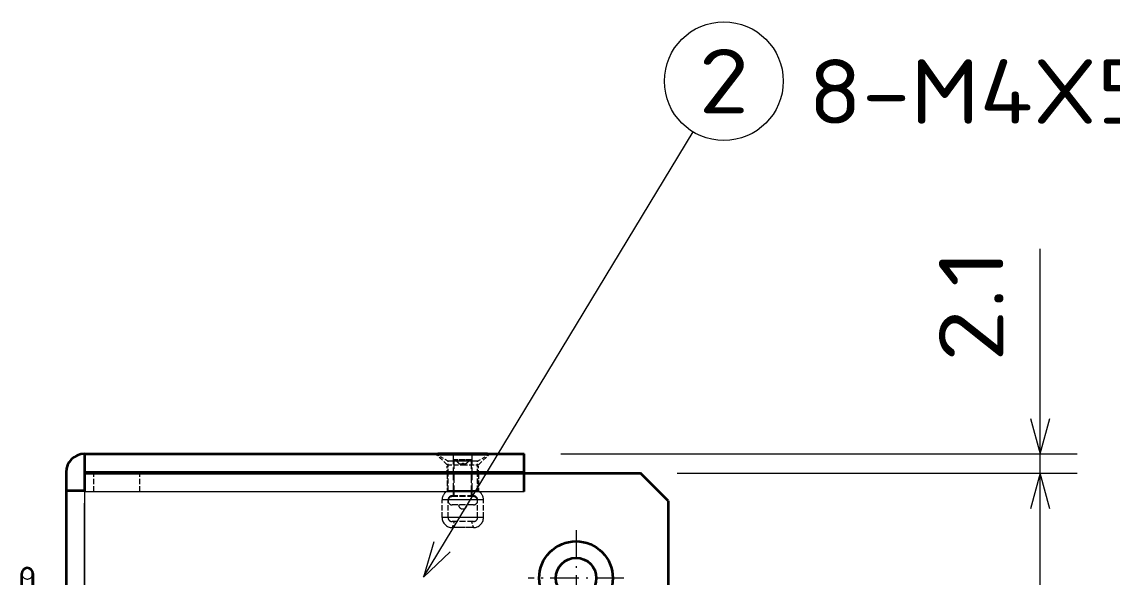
# Model space of a CAD drawing. Extents: x 23 to 587, y 4 to 413.
# Drawn here: x 453.7 to 512.9, y 238.2 to 268.4 of the extents above; entities that cross this region are included whole.
import ezdxf
from ezdxf.enums import TextEntityAlignment as Align

# ---------------------------------------------------------------- set-up
doc = ezdxf.new("R2010")
doc.units = 0
doc.linetypes.add('DASHDOT', pattern=[18.5, 12, -3, 0.5, -3])
doc.linetypes.add('DASHED', pattern=[15, 12, -3])
doc.layers.get('0').update_dxf_attribs({"lineweight": 13})
doc.styles.get("Standard").update_dxf_attribs({"font": 'isocp.shx'})

# ---------------------------------------------------------------- blocks, each defined once
blk = doc.blocks.new('BLOCK426')
at = {"color": 7, "lineweight": 13}
blk.add_text('8-M4X50,R,S,P,S,N', height=7, dxfattribs=at).set_placement((-35.16, 262.69), (51.8, 262.69), align=Align.FIT)
blk = doc.blocks.new('BLOCK427')
at = {"color": 7, "lineweight": 13}
for p, q in [((-49.4, 224.7), (-5.97, 224.7)), ((-9.97, 40.15), (-9.97, 224.7))]:
    blk.add_line(p, q, dxfattribs=at)
blk.add_lwpolyline([(-8.93, 220.84), (-9.97, 224.7), (-11.01, 220.84)], dxfattribs=at)
blk = doc.blocks.new('BLOCK428')
at = {"color": 7, "lineweight": 13}
for p, q in [((-9.97, 214.7), (-9.97, 249.1)), ((-62.05, 226.8), (-5.97, 226.8)), ((-49.4, 224.7), (-5.97, 224.7))]:
    blk.add_line(p, q, dxfattribs=at)
for points in [[(-11.01, 230.66), (-9.97, 226.8), (-8.93, 230.66)], [(-8.93, 220.84), (-9.97, 224.7), (-11.01, 220.84)]]:
    blk.add_lwpolyline(points, dxfattribs=at)
blk.add_text('2.1', height=7, rotation=90, dxfattribs=at).set_placement((-13.97, 236.8), (-13.97, 249.1), align=Align.FIT)
blk = doc.blocks.new('BLOCK434')
at = {"color": 7, "linetype": 'DASHDOT', "lineweight": 13, "ltscale": 0.26}
for p, q in [((-60.4, 218.5), (-60.4, 208.1)), ((-55.2, 213.3), (-65.6, 213.3))]:
    blk.add_line(p, q, dxfattribs=at)
blk = doc.blocks.new('BLOCK436')
at = {"color": 7, "lineweight": 13}
blk.add_line((-76.98, 213.4), (-47.68, 261.79), dxfattribs=at)
blk.add_lwpolyline([(-75.86, 217.24), (-76.98, 213.4), (-74.09, 216.17)], dxfattribs=at)
blk.add_circle((-44.34, 267.31), 6.45, dxfattribs=at)
blk.add_text('2', height=7, dxfattribs=at).set_placement((-47.09, 263.81), (-41.59, 263.81), align=Align.FIT)
blk = doc.blocks.new('BLOCK437')
at = {"color": 7, "lineweight": 35}
for p, q in [((-113.8, 226.8), (-66.05, 226.8)), ((-113.8, 224.8), (-66.05, 224.8)), ((-112.8, 224.7), (-66.05, 224.7)), ((-115.8, 222.8), (-115.8, 89.44)), ((-50.4, 221.7), (-50.4, 43.15))]:
    blk.add_line(p, q, dxfattribs=at)
at = {"color": 7, "lineweight": 35, "ltscale": 0.05}
for p, q in [((-113.8, 226.8), (-113.8, 224.8)), ((-66.05, 224.8), (-66.05, 226.8)), ((-115.8, 224.8), (-115.8, 222.8)), ((-66.05, 222.7), (-66.05, 224.7)), ((-113.8, 222.8), (-115.8, 222.8))]:
    blk.add_line(p, q, dxfattribs=at)
at = {"color": 7, "linetype": 'DASHED', "lineweight": 13, "ltscale": 0.042426}
for p, q in [((-74.4, 225.6), (-75.6, 226.8)), ((-74.4, 225.6), (-75.6, 226.8)), ((-71, 225.6), (-69.8, 226.8)), ((-71, 225.6), (-69.8, 226.8))]:
    blk.add_line(p, q, dxfattribs=at)
at = {"color": 7, "lineweight": 35, "ltscale": 0.008041}
blk.add_line((-75.08, 226.8), (-75.4, 226.8), dxfattribs=at)
at = {"color": 7, "linetype": 'DASHED', "lineweight": 13, "ltscale": 0.00375}
for p, q in [((-75.4, 226.65), (-75.4, 226.8)), ((-70, 226.65), (-70, 226.8))]:
    blk.add_line(p, q, dxfattribs=at)
at = {"color": 7, "linetype": 'DASHED', "lineweight": 13, "ltscale": 0.126959}
for p, q in [((-70.33, 226.65), (-75.4, 226.65)), ((-70, 226.65), (-75.08, 226.65))]:
    blk.add_line(p, q, dxfattribs=at)
at = {"color": 7, "linetype": 'DASHED', "lineweight": 13, "ltscale": 0.031942}
for p, q in [((-74.3, 226), (-75.4, 226.65)), ((-71.1, 226), (-70, 226.65))]:
    blk.add_line(p, q, dxfattribs=at)
at = {"color": 7, "lineweight": 35, "ltscale": 0.126959}
blk.add_line((-70, 226.8), (-75.08, 226.8), dxfattribs=at)
at = {"color": 7, "linetype": 'DASHED', "lineweight": 13, "ltscale": 0.113844}
for p, q in [((-73.7, 222.25), (-73.7, 226.8)), ((-71.7, 222.25), (-71.7, 226.8))]:
    blk.add_line(p, q, dxfattribs=at)
at = {"color": 7, "linetype": 'DASHED', "lineweight": 13, "ltscale": 0.0425}
for p, q in [((-74.4, 225.6), (-72.7, 225.6)), ((-74.4, 225.6), (-72.7, 225.6)), ((-72.7, 225.6), (-71, 225.6)), ((-72.7, 225.6), (-71, 225.6))]:
    blk.add_line(p, q, dxfattribs=at)
at = {"color": 7, "linetype": 'DASHED', "lineweight": 13, "ltscale": 0.02}
for p, q in [((-74.4, 224.8), (-74.4, 225.6)), ((-74.4, 224.8), (-74.4, 225.6)), ((-71, 224.8), (-71, 225.6)), ((-71, 224.8), (-71, 225.6))]:
    blk.add_line(p, q, dxfattribs=at)
at = {"color": 7, "linetype": 'DASHED', "lineweight": 13, "ltscale": 0.075235}
for p, q in [((-71.29, 226), (-74.3, 226)), ((-71.1, 226), (-74.11, 226)), ((-71.29, 222.8), (-74.3, 222.8)), ((-71.1, 222.8), (-74.11, 222.8)), ((-71.29, 221.8), (-74.3, 221.8)), ((-71.1, 221.8), (-74.11, 221.8)), ((-71.29, 219.89), (-74.3, 219.89)), ((-71.1, 219.89), (-74.11, 219.89))]:
    blk.add_line(p, q, dxfattribs=at)
at = {"color": 7, "linetype": 'DASHED', "lineweight": 13, "ltscale": 0.03}
for p, q in [((-74.3, 224.8), (-74.3, 226)), ((-71.1, 224.8), (-71.1, 226))]:
    blk.add_line(p, q, dxfattribs=at)
at = {"color": 7, "linetype": 'DASHED', "lineweight": 13, "ltscale": 0.044671}
for p, q in [((-71.87, 226.16), (-73.65, 226.16)), ((-71.75, 226.16), (-73.54, 226.16))]:
    blk.add_line(p, q, dxfattribs=at)
at = {"color": 7, "linetype": 'DASHED', "lineweight": 13, "ltscale": 0.099974}
for p, q in [((-73.65, 222.16), (-73.65, 226.16)), ((-71.75, 222.16), (-71.75, 226.16))]:
    blk.add_line(p, q, dxfattribs=at)
at = {"color": 7, "linetype": 'DASHED', "lineweight": 13, "ltscale": 0.000690286}
for p, q in [((-72.94, 225.69), (-72.91, 225.69)), ((-72.47, 225.69), (-72.5, 225.69))]:
    blk.add_line(p, q, dxfattribs=at)
at = {"color": 7, "linetype": 'DASHED', "lineweight": 13, "ltscale": 0.0109}
for p, q in [((-72.5, 225.69), (-72.94, 225.69)), ((-72.91, 225.69), (-72.47, 225.69))]:
    blk.add_line(p, q, dxfattribs=at)
at = {"color": 7, "lineweight": 35, "ltscale": 0.0025}
for p, q in [((-113.8, 224.8), (-113.8, 224.7)), ((-74.3, 224.7), (-74.3, 224.8)), ((-71.1, 224.7), (-71.1, 224.8)), ((-113.8, 222.7), (-113.8, 222.8))]:
    blk.add_line(p, q, dxfattribs=at)
at = {"color": 7, "lineweight": 35, "ltscale": 0.025}
blk.add_line((-113.8, 224.7), (-112.8, 224.7), dxfattribs=at)
blk.add_line((-113.8, 224.7), (-112.8, 224.7), dxfattribs=at)
at = {"color": 7, "lineweight": 35, "ltscale": 0.0475}
blk.add_line((-113.8, 224.7), (-113.8, 222.8), dxfattribs=at)
at = {"color": 7, "linetype": 'DASHED', "lineweight": 13, "ltscale": 0.05}
for p, q in [((-112.8, 222.7), (-112.8, 224.7)), ((-107.8, 222.7), (-107.8, 224.7)), ((-107.8, 222.7), (-107.8, 224.7)), ((-74.4, 224.7), (-74.4, 222.7)), ((-74.4, 224.7), (-74.4, 222.7)), ((-71.05, 222.7), (-71.05, 224.7)), ((-71.05, 222.7), (-71.05, 224.7)), ((-71, 224.7), (-71, 222.7)), ((-71, 224.7), (-71, 222.7))]:
    blk.add_line(p, q, dxfattribs=at)
at = {"color": 7, "linetype": 'DASHED', "lineweight": 13, "ltscale": 0.0475}
for p, q in [((-74.3, 222.8), (-74.3, 224.7)), ((-71.1, 222.8), (-71.1, 224.7))]:
    blk.add_line(p, q, dxfattribs=at)
at = {"color": 7, "lineweight": 35, "ltscale": 0.31625}
blk.add_line((-66.05, 224.7), (-53.4, 224.7), dxfattribs=at)
at = {"color": 7, "lineweight": 35, "ltscale": 0.106066}
blk.add_line((-50.4, 221.7), (-53.4, 224.7), dxfattribs=at)
at = {"color": 7, "linetype": 'DASHED', "lineweight": 13}
for p, q in [((-113.8, 89.44), (-113.8, 222.8)), ((-113.8, 222.7), (-66.05, 222.7)), ((-113.8, 222.7), (-113.8, 89.44)), ((-112.8, 222.7), (-66.05, 222.7)), ((-120.61, 213.8), (-120.61, 93))]:
    blk.add_line(p, q, dxfattribs=at)
at = {"color": 7, "lineweight": 13}
for q in [(-66.05, 222.7), (-113.8, 89.44)]:
    blk.add_line((-113.8, 222.7), q, dxfattribs=at)
at = {"color": 7, "linetype": 'DASHED', "lineweight": 13, "ltscale": 0.1058}
for p, q in [((-70.72, 221.8), (-74.95, 221.8)), ((-70.45, 221.8), (-74.69, 221.8)), ((-70.72, 219.89), (-74.95, 219.89)), ((-70.45, 219.89), (-74.69, 219.89))]:
    blk.add_line(p, q, dxfattribs=at)
at = {"color": 7, "linetype": 'DASHED', "lineweight": 13, "ltscale": 0.047663}
for p, q in [((-74.95, 219.89), (-74.95, 221.8)), ((-74.3, 219.89), (-74.3, 221.8)), ((-71.1, 219.89), (-71.1, 221.8)), ((-70.45, 219.89), (-70.45, 221.8))]:
    blk.add_line(p, q, dxfattribs=at)
at = {"color": 7, "linetype": 'DASHED', "lineweight": 13, "ltscale": 0.003425}
for p, q in [((-73.72, 222.25), (-73.85, 222.25)), ((-73.72, 222.16), (-73.85, 222.16)), ((-73.72, 221.26), (-73.85, 221.26)), ((-73.72, 219.44), (-73.85, 219.44))]:
    blk.add_line(p, q, dxfattribs=at)
at = {"color": 7, "linetype": 'DASHED', "lineweight": 13, "ltscale": 0.054075}
for p, q in [((-71.55, 222.25), (-73.72, 222.25)), ((-71.55, 222.16), (-73.72, 222.16)), ((-71.55, 221.26), (-73.72, 221.26)), ((-71.55, 219.44), (-73.72, 219.44)), ((-71.69, 218.79), (-73.85, 218.79)), ((-71.55, 218.79), (-73.72, 218.79))]:
    blk.add_line(p, q, dxfattribs=at)
at = {"color": 7, "linetype": 'DASHED', "lineweight": 13, "ltscale": 0.017002}
for p, q in [((-73.65, 219.44), (-73.85, 218.79)), ((-71.75, 219.44), (-71.55, 218.79))]:
    blk.add_line(p, q, dxfattribs=at)
at = {"color": 7, "lineweight": 35, "ltscale": 0.112897}
blk.add_line((-120.61, 209.28), (-120.61, 213.8), dxfattribs=at)
at = {"color": 7, "lineweight": 35, "ltscale": 0.109393}
blk.add_line((-119.41, 213.8), (-119.41, 209.42), dxfattribs=at)
at = {"color": 7, "lineweight": 35, "ltscale": 0.11}
blk.add_line((-119.41, 209.4), (-119.41, 213.8), dxfattribs=at)
at = {"color": 7, "linetype": 'DASHED', "lineweight": 13}
blk.add_circle((-60.4, 213.3), 4, dxfattribs=at)
at = {"color": 7, "lineweight": 35}
for radius in [4, 2.2]:
    blk.add_circle((-60.4, 213.3), radius, dxfattribs=at)
for centre, radius, start, end in [((-113.8, 224.8), 2, 90, 180), ((-120.01, 213.8), 0.6, 360, 540)]:
    blk.add_arc(centre, radius, start, end, dxfattribs=at)
at = {"color": 7, "linetype": 'DASHED', "lineweight": 13}
for centre, radius, start, end in [((-73.85, 221.8), 1.1, 114.1477, 180), ((-71.55, 221.8), 1.1, 0, 65.8523), ((-73.85, 221.8), 0.45, 90, 180), ((-73.85, 221.71), 0.45, 90, 270), ((-71.55, 221.8), 0.45, 0, 90), ((-71.55, 221.71), 0.45, 270, 90), ((-72.7, 221.26), 0.45, 180.0237, 269.9763), ((-72.7, 221.26), 0.45, 270.0237, 359.9763), ((-73.85, 219.89), 1.1, 180, 270), ((-73.85, 219.89), 0.45, 180, 270), ((-71.55, 219.89), 0.45, 270, 360), ((-71.55, 219.89), 1.1, 270, 360), ((-120.01, 213.8), 0.6, 180, 360)]:
    blk.add_arc(centre, radius, start, end, dxfattribs=at)
for points, knots in [([(-73.65, 226.16), (-73.63, 226.15), (-73.58, 226.14), (-73.52, 226.11), (-73.45, 226.08), (-73.39, 226.03), (-73.33, 225.99), (-73.28, 225.93), (-73.22, 225.87), (-73.17, 225.82), (-73.12, 225.77), (-73.06, 225.72), (-73, 225.7), (-72.96, 225.69), (-72.94, 225.69)], [0, 0, 0, 0, 0.07145, 0.1427416, 0.2149689, 0.2889949, 0.3652286, 0.4434267, 0.5225702, 0.6008754, 0.6761338, 0.7467388, 0.8131866, 0.8741153, 0.8741153, 0.8741153, 0.8741153]), ([(-72.94, 225.69), (-72.93, 225.69), (-72.93, 225.69), (-72.9, 225.69), (-72.86, 225.7), (-72.81, 225.72), (-72.76, 225.75), (-72.72, 225.78), (-72.7, 225.79)], [0, 0, 0, 0, 0.0033711, 0.0190654, 0.0763867, 0.1305325, 0.1890637, 0.256279, 0.256279, 0.256279, 0.256279]), ([(-72.47, 225.69), (-72.47, 225.69), (-72.48, 225.69), (-72.5, 225.69), (-72.55, 225.7), (-72.6, 225.72), (-72.65, 225.75), (-72.69, 225.78), (-72.7, 225.79)], [0, 0, 0, 0, 0.0033711, 0.0190654, 0.0763867, 0.1305325, 0.1890637, 0.256279, 0.256279, 0.256279, 0.256279]), ([(-71.75, 226.16), (-71.78, 226.15), (-71.82, 226.14), (-71.89, 226.11), (-71.95, 226.08), (-72.01, 226.03), (-72.07, 225.99), (-72.13, 225.93), (-72.18, 225.87), (-72.24, 225.82), (-72.29, 225.77), (-72.35, 225.72), (-72.41, 225.7), (-72.45, 225.69), (-72.47, 225.69)], [0, 0, 0, 0, 0.07145, 0.1427416, 0.2149689, 0.2889949, 0.3652286, 0.4434267, 0.5225702, 0.6008754, 0.6761338, 0.7467388, 0.8131866, 0.8741153, 0.8741153, 0.8741153, 0.8741153])]:
    blk.add_open_spline(points, degree=3, knots=knots, dxfattribs=at)

msp = doc.modelspace()

# ---------------------------------------------------------------- block references
at = {"lineweight": 0, "xscale": 0.5, "yscale": 0.5, "zscale": 0.5}
for name in ['BLOCK436', 'BLOCK426', 'BLOCK428', 'BLOCK437', 'BLOCK427', 'BLOCK434']:
    msp.add_blockref(name, (513.994, 131.474), dxfattribs=at)

doc.saveas('drawing.dxf')
